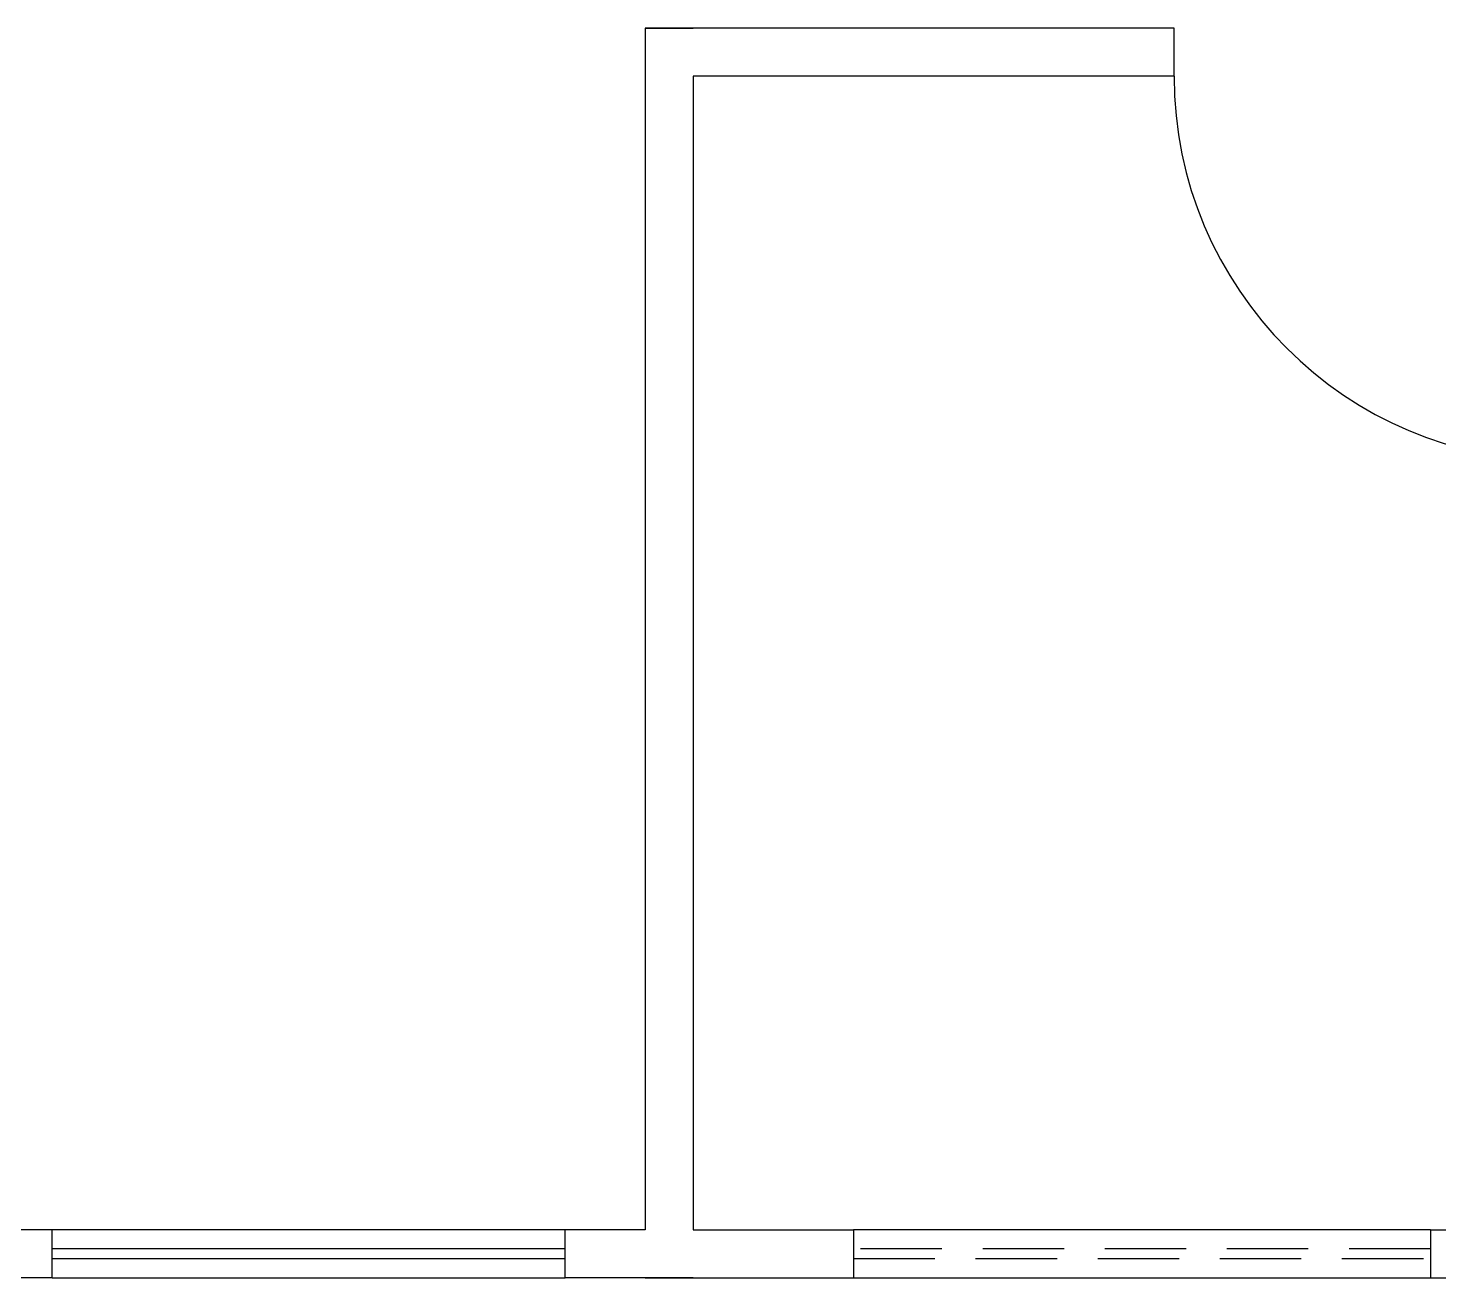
# Model space of a CAD drawing. Header units: centimetres. Extents: x 0 to 779865, y -139216 to 99734.
# Drawn here: x 684002 to 684442.1, y 11551.6 to 11941.6 of the extents above; entities that cross this region are included whole.
import ezdxf

# ---------------------------------------------------------------- set-up
doc = ezdxf.new("R2010")
doc.units = ezdxf.units.CM
doc.header["$LTSCALE"] = 4
doc.linetypes.add('DASHED2', pattern=[9.525, 6.35, -3.175])
for name, color, linetype in [('0.1', 1, 'Continuous'), ('0.2', 2, 'Continuous'), ('0.6', 6, 'Continuous'), ('02-CONT', 2, 'Continuous')]:
    doc.layers.add(name, color=color, linetype=linetype)

# ---------------------------------------------------------------- blocks, each defined once
blk = doc.blocks.new('1_00e')
blk.add_lwpolyline([(-28.41, -52.25), (-25.41, -52.25), (-25.41, 47.75), (-28.41, 47.75)], close=True)
at = {"color": 1}
blk.add_arc((-28.41, -52.25), 100, 0, 90, dxfattribs=at)

msp = doc.modelspace()

# ---------------------------------------------------------------- linework, layer by layer
at = {"layer": '0.1', "linetype": 'DASHED2'}
for p, q in [((684439.457, 11560.556), (684259.457, 11560.556)), ((684259.457, 11557.556), (684439.457, 11557.556))]:
    msp.add_line(p, q, dxfattribs=at)
at = {"layer": '0.2'}
for p, q in [((684169.457, 11566.556), (684009.457, 11566.556)), ((684169.457, 11560.556), (684009.457, 11560.556)), ((684009.457, 11557.556), (684169.457, 11557.556)), ((684009.457, 11551.556), (684169.457, 11551.556))]:
    msp.add_line(p, q, dxfattribs=at)
at = {"layer": '0.6'}
for p, q in [((684359.457, 11926.556), (684359.457, 11941.556)), ((684009.457, 11551.556), (684009.457, 11566.556)), ((684169.457, 11551.556), (684169.457, 11566.556)), ((684259.457, 11566.556), (684259.457, 11551.556)), ((684439.457, 11566.556), (684259.457, 11566.556)), ((684439.457, 11566.556), (684439.457, 11551.556)), ((684259.457, 11551.556), (684439.457, 11551.556))]:
    msp.add_line(p, q, dxfattribs=at)
for points in [[(684194.457, 11941.556), (684194.457, 11566.556)], [(684194.457, 11941.556), (684209.457, 11941.556)], [(684359.457, 11941.556), (684194.457, 11941.556)], [(684359.457, 11926.556), (684209.457, 11926.556), (684209.457, 11566.556), (684259.457, 11566.556)], [(684439.457, 11566.556), (684489.457, 11566.556), (684489.457, 11926.556), (684479.457, 11926.556)], [(684009.457, 11566.556), (683819.457, 11566.556)], [(684194.457, 11566.556), (684169.457, 11566.556)], [(684009.457, 11551.556), (683984.457, 11551.556)], [(684194.457, 11551.556), (684169.457, 11551.556)], [(684209.457, 11551.556), (684194.457, 11551.556)], [(684194.457, 11551.556), (684259.457, 11551.556)], [(684439.457, 11551.556), (684504.457, 11551.556)]]:
    msp.add_lwpolyline(points, dxfattribs=at)

# ---------------------------------------------------------------- block references
at = {"layer": '02-CONT', "xscale": 1.2, "yscale": 1.2, "zscale": 1.2, "rotation": 180}
msp.add_blockref('1_00e', (684445.37, 11863.853), dxfattribs=at)

doc.saveas('drawing.dxf')
